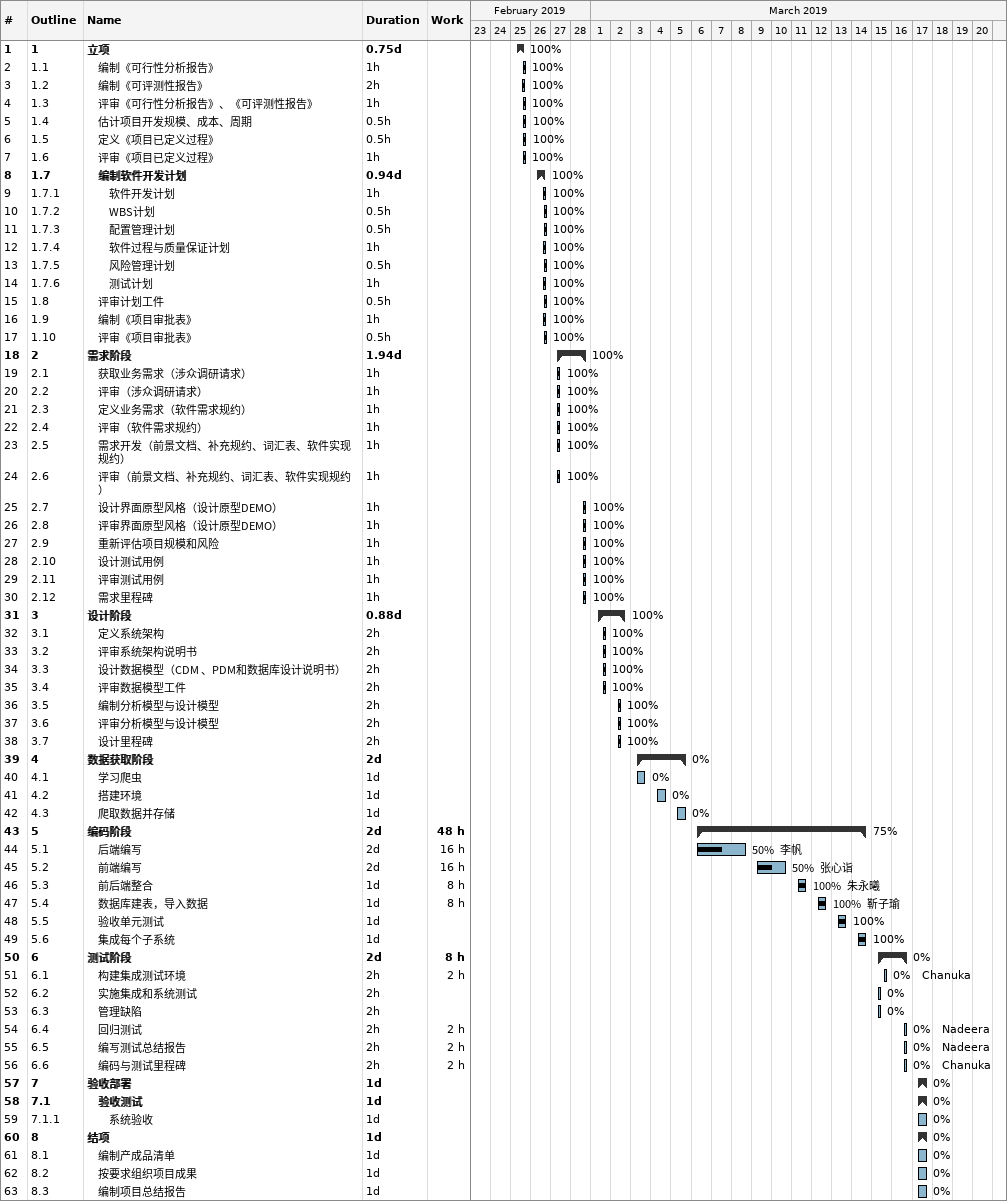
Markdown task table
| ID | WBS | Task | Duration | Start | Finish | Resources | % complete | Work (h) |
|---|---|---|---|---|---|---|---|---|
| 1 | 1 | **立项** | 0.75d | 2019-02-25 | 2019-02-25 |  | 100 |  |
| 2 | 1.1 | 编制《可行性分析报告》 | 1h | 2019-02-25 | 2019-02-25 |  | 100 |  |
| 3 | 1.2 | 编制《可评测性报告》 | 2h | 2019-02-25 | 2019-02-25 |  | 100 |  |
| 4 | 1.3 | 评审《可行性分析报告》、《可评测性报告》 | 1h | 2019-02-25 | 2019-02-25 |  | 100 |  |
| 5 | 1.4 | 估计项目开发规模、成本、周期 | 0.5h | 2019-02-25 | 2019-02-25 |  | 100 |  |
| 6 | 1.5 | 定义《项目已定义过程》 | 0.5h | 2019-02-25 | 2019-02-25 |  | 100 |  |
| 7 | 1.6 | 评审《项目已定义过程》 | 1h | 2019-02-25 | 2019-02-25 |  | 100 |  |
| 8 | 1.7 | **编制软件开发计划** | 0.94d | 2019-02-26 | 2019-02-26 |  | 100 |  |
| 9 | 1.7.1 | 软件开发计划 | 1h | 2019-02-26 | 2019-02-26 |  | 100 |  |
| 10 | 1.7.2 | WBS计划 | 0.5h | 2019-02-26 | 2019-02-26 |  | 100 |  |
| 11 | 1.7.3 | 配置管理计划 | 0.5h | 2019-02-26 | 2019-02-26 |  | 100 |  |
| 12 | 1.7.4 | 软件过程与质量保证计划 | 1h | 2019-02-26 | 2019-02-26 |  | 100 |  |
| 13 | 1.7.5 | 风险管理计划 | 0.5h | 2019-02-26 | 2019-02-26 |  | 100 |  |
| 14 | 1.7.6 | 测试计划 | 1h | 2019-02-26 | 2019-02-26 |  | 100 |  |
| 15 | 1.8 | 评审计划工件 | 0.5h | 2019-02-26 | 2019-02-26 |  | 100 |  |
| 16 | 1.9 | 编制《项目审批表》 | 1h | 2019-02-26 | 2019-02-26 |  | 100 |  |
| 17 | 1.10 | 评审《项目审批表》 | 0.5h | 2019-02-26 | 2019-02-26 |  | 100 |  |
| 18 | 2 | **需求阶段** | 1.94d | 2019-02-27 | 2019-02-28 |  | 100 |  |
| 19 | 2.1 | 获取业务需求（涉众调研请求） | 1h | 2019-02-27 | 2019-02-27 |  | 100 |  |
| 20 | 2.2 | 评审（涉众调研请求） | 1h | 2019-02-27 | 2019-02-27 |  | 100 |  |
| 21 | 2.3 | 定义业务需求（软件需求规约） | 1h | 2019-02-27 | 2019-02-27 |  | 100 |  |
| 22 | 2.4 | 评审（软件需求规约） | 1h | 2019-02-27 | 2019-02-27 |  | 100 |  |
| 23 | 2.5 | 需求开发（前景文档、补充规约、词汇表、软件实现规约） | 1h | 2019-02-27 | 2019-02-27 |  | 100 |  |
| 24 | 2.6 | 评审（前景文档、补充规约、词汇表、软件实现规约） | 1h | 2019-02-27 | 2019-02-27 |  | 100 |  |
| 25 | 2.7 | 设计界面原型风格（设计原型DEMO） | 1h | 2019-02-28 | 2019-02-28 |  | 100 |  |
| 26 | 2.8 | 评审界面原型风格（设计原型DEMO） | 1h | 2019-02-28 | 2019-02-28 |  | 100 |  |
| 27 | 2.9 | 重新评估项目规模和风险 | 1h | 2019-02-28 | 2019-02-28 |  | 100 |  |
| 28 | 2.10 | 设计测试用例 | 1h | 2019-02-28 | 2019-02-28 |  | 100 |  |
| 29 | 2.11 | 评审测试用例 | 1h | 2019-02-28 | 2019-02-28 |  | 100 |  |
| 30 | 2.12 | 需求里程碑 | 1h | 2019-02-28 | 2019-02-28 |  | 100 |  |
| 31 | 3 | **设计阶段** | 0.88d | 2019-03-01 | 2019-03-02 |  | 100 |  |
| 32 | 3.1 | 定义系统架构 | 2h | 2019-03-01 | 2019-03-01 |  | 100 |  |
| 33 | 3.2 | 评审系统架构说明书 | 2h | 2019-03-01 | 2019-03-01 |  | 100 |  |
| 34 | 3.3 | 设计数据模型（CDM 、PDM和数据库设计说明书） | 2h | 2019-03-01 | 2019-03-01 |  | 100 |  |
| 35 | 3.4 | 评审数据模型工件 | 2h | 2019-03-01 | 2019-03-01 |  | 100 |  |
| 36 | 3.5 | 编制分析模型与设计模型 | 2h | 2019-03-02 | 2019-03-02 |  | 100 |  |
| 37 | 3.6 | 评审分析模型与设计模型 | 2h | 2019-03-02 | 2019-03-02 |  | 100 |  |
| 38 | 3.7 | 设计里程碑 | 2h | 2019-03-02 | 2019-03-02 |  | 100 |  |
| 39 | 4 | **数据获取阶段** | 2d | 2019-03-03 | 2019-03-05 |  | 0 |  |
| 40 | 4.1 | 学习爬虫 | 1d | 2019-03-03 | 2019-03-03 |  | 0 |  |
| 41 | 4.2 | 搭建环境 | 1d | 2019-03-04 | 2019-03-04 |  | 0 |  |
| 42 | 4.3 | 爬取数据并存储 | 1d | 2019-03-05 | 2019-03-05 |  | 0 |  |
| 43 | 5 | **编码阶段** | 2d | 2019-03-06 | 2019-03-14 |  | 75 | 48 |
| 44 | 5.1 | 后端编写 | 2d | 2019-03-06 | 2019-03-08 | 李帆 | 50 | 16 |
| 45 | 5.2 | 前端编写 | 2d | 2019-03-09 | 2019-03-10 | 张心诣 | 50 | 16 |
| 46 | 5.3 | 前后端整合 | 1d | 2019-03-11 | 2019-03-11 | 朱永曦 | 100 | 8 |
| 47 | 5.4 | 数据库建表，导入数据 | 1d | 2019-03-12 | 2019-03-12 | 靳子瑜 | 100 | 8 |
| 48 | 5.5 | 验收单元测试 | 1d | 2019-03-13 | 2019-03-13 |  | 100 |  |
| 49 | 5.6 | 集成每个子系统 | 1d | 2019-03-14 | 2019-03-14 |  | 100 |  |
| 50 | 6 | **测试阶段** | 2d | 2019-03-15 | 2019-03-16 |  | 0 | 8 |
| 51 | 6.1 | 构建集成测试环境 | 2h | 2019-03-15 | 2019-03-15 | Chanuka | 0 | 2 |
| 52 | 6.2 | 实施集成和系统测试 | 2h | 2019-03-15 | 2019-03-15 |  | 0 |  |
| 53 | 6.3 | 管理缺陷 | 2h | 2019-03-15 | 2019-03-15 |  | 0 |  |
| 54 | 6.4 | 回归测试 | 2h | 2019-03-16 | 2019-03-16 | Nadeera | 0 | 2 |
| 55 | 6.5 | 编写测试总结报告 | 2h | 2019-03-16 | 2019-03-16 | Nadeera | 0 | 2 |
| 56 | 6.6 | 编码与测试里程碑 | 2h | 2019-03-16 | 2019-03-16 | Chanuka | 0 | 2 |
| 57 | 7 | **验收部署** | 1d | 2019-03-17 | 2019-03-17 |  | 0 |  |
| 58 | 7.1 | **验收测试** | 1d | 2019-03-17 | 2019-03-17 |  | 0 |  |
| 59 | 7.1.1 | 系统验收 | 1d | 2019-03-17 | 2019-03-17 |  | 0 |  |
| 60 | 8 | **结项** | 1d | 2019-03-17 | 2019-03-17 |  | 0 |  |
| 61 | 8.1 | 编制产成品清单 | 1d | 2019-03-17 | 2019-03-17 |  | 0 |  |
| 62 | 8.2 | 按要求组织项目成果 | 1d | 2019-03-17 | 2019-03-17 |  | 0 |  |
| 63 | 8.3 | 编制项目总结报告 | 1d | 2019-03-17 | 2019-03-17 |  | 0 |  |
